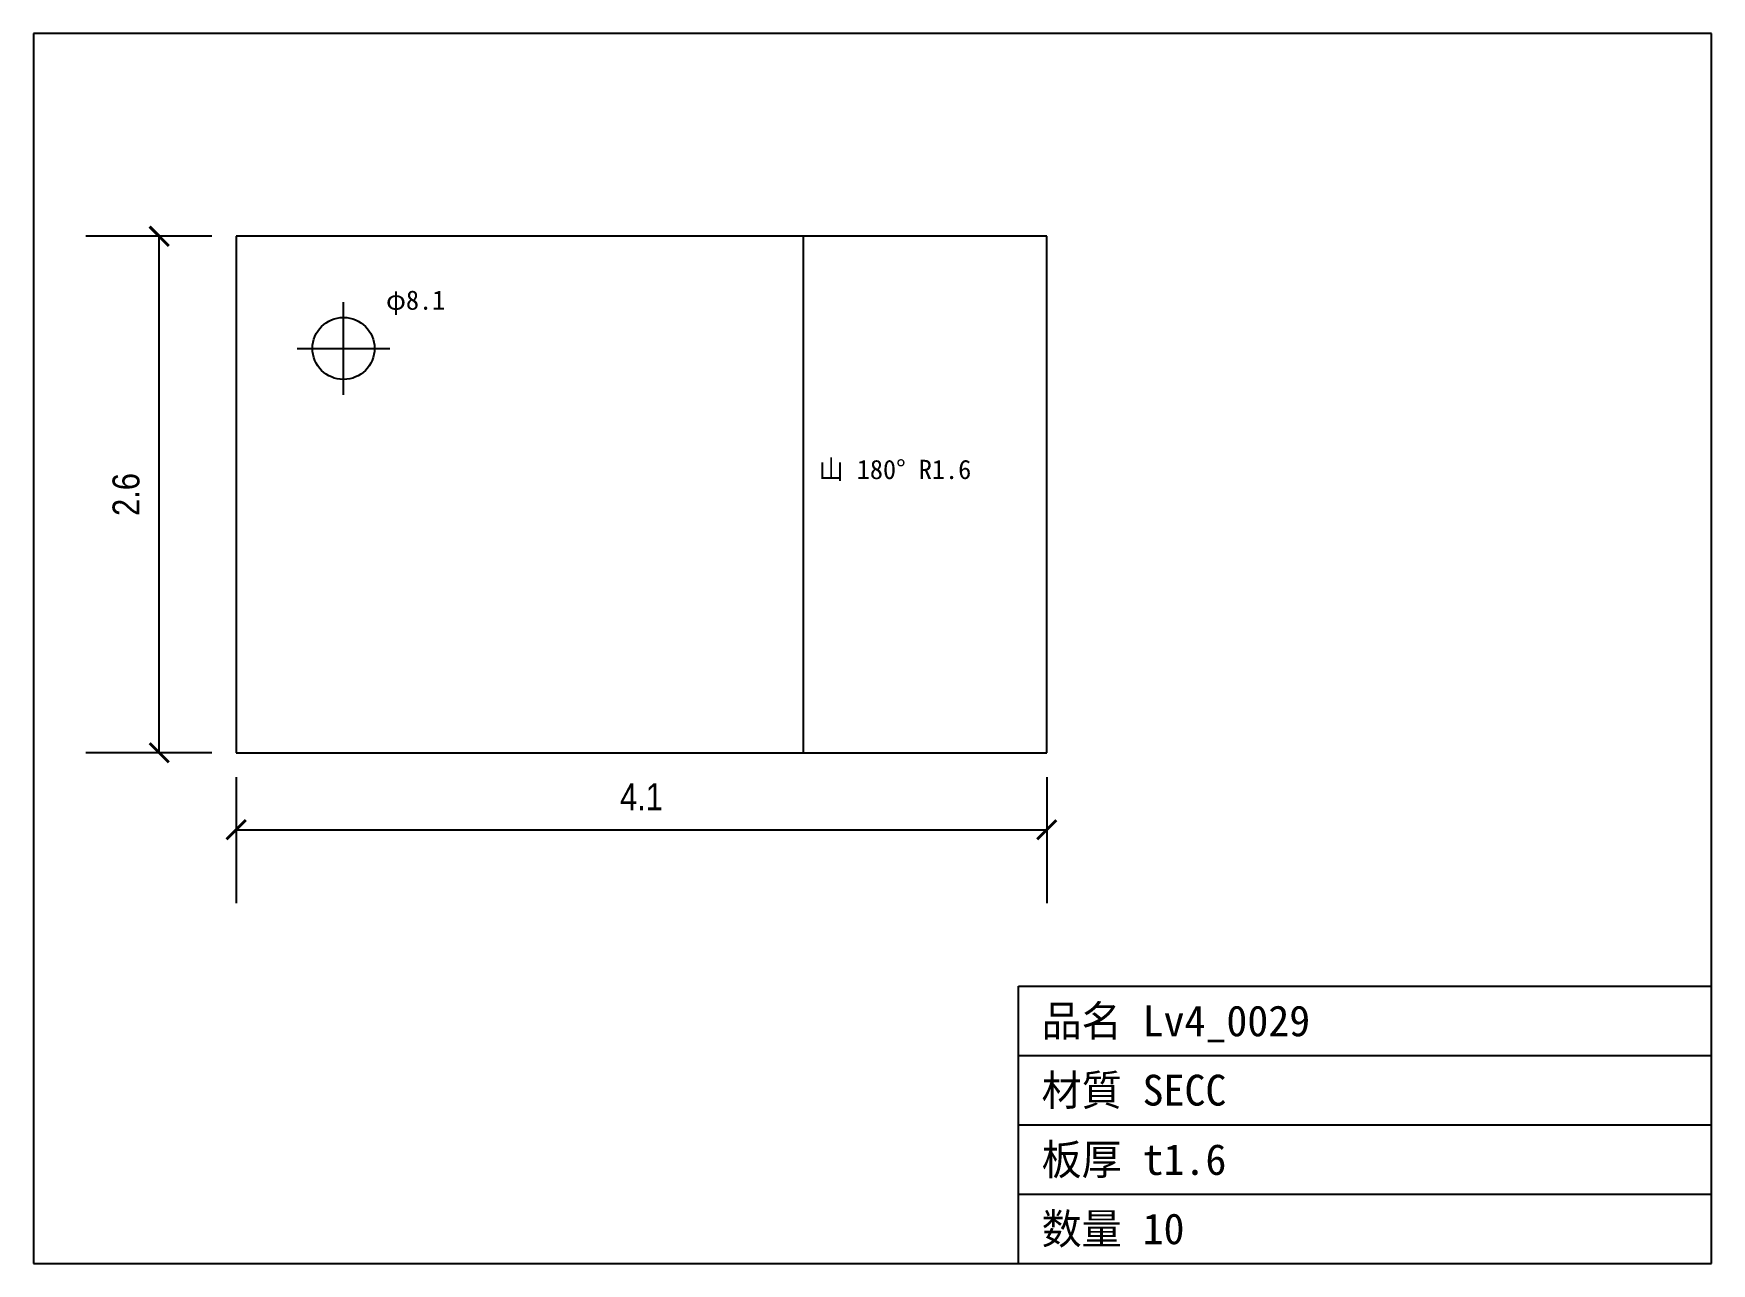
# Model space of a CAD drawing. Header units: inches. Extents: x -1.04 to 7.54, y -2.61 to 3.68.
import ezdxf

# ---------------------------------------------------------------- set-up
doc = ezdxf.new("R2010")
doc.units = ezdxf.units.IN
doc.linetypes.add('CENTER', pattern=[5.08, 3.175, -0.635, 0.635, -0.635])
doc.linetypes.add('DASHDOT', pattern=[3.556, 2.54, -0.508, 0, -0.508])
doc.styles.add('OpenSansCondensed-Light', font='OpenSansCondensed-Light.ttf')
doc.dimstyles.new('EZDXF', dxfattribs={"dimtxt": 0.25, "dimasz": 0.175, "dimexe": 0.375, "dimexo": 0.125, "dimgap": 0.1, "dimtad": 1, "dimlfac": 100, "dimzin": 12, "dimdsep": 46, "dimtxsty": 'OpenSansCondensed-Light', "dimblk": 'ARCHTICK', "dimcen": 2.5, "dimazin": 3, "dimtfac": 0.5, "dimtmove": 2, "dimatfit": 3})

# ---------------------------------------------------------------- blocks, each defined once
blk = doc.blocks.new('HOLE_D8_05')
blk.add_circle((0, 0), 0.1585)
blk = doc.blocks.new('_ARCHTICK')
at = {"color": 0, "linetype": 'BYBLOCK', "const_width": 0.15}
blk.add_lwpolyline([(-0.5, -0.5), (0.5, 0.5)], dxfattribs=at)

msp = doc.modelspace()

# ---------------------------------------------------------------- linework, layer by layer
at = {"color": 7, "linetype": 'CONTINUOUS'}
for p, q in [((7.5432, 3.6766), (-1.0362, 3.6766)), ((-1.0362, 3.6766), (-1.0362, -2.611)), ((7.5432, -2.611), (7.5432, 3.6766)), ((0, 2.6404), (0, 2.1108)), ((4.1448, 2.6404), (0, 2.6404)), ((4.1448, 0), (4.1448, 2.6404)), ((0, 2.1108), (0, 1.2912)), ((0, 1.2911), (0, 0.0001)), ((0, 0), (4.1448, 0)), ((3.9999, -2.611), (3.9999, -1.1937)), ((3.9999, -1.1937), (7.5432, -1.1937)), ((3.9999, -1.548), (7.5432, -1.548)), ((3.9999, -1.9023), (7.5432, -1.9023)), ((3.9999, -2.2567), (7.5432, -2.2567)), ((-1.0362, -2.611), (7.5432, -2.611))]:
    msp.add_line(p, q, dxfattribs=at)
at = {"color": 1, "linetype": 'DASHDOT'}
for p, q in [((2.8996, 2.6404), (2.8996, 1.3202)), ((2.8996, 1.3202), (2.8996, 0))]:
    msp.add_line(p, q, dxfattribs=at)
at = {"color": 1, "linetype": 'CENTER'}
for p, q in [((0.5486, 1.8298), (0.5486, 2.3042)), ((0.3114, 2.067), (0.7858, 2.067))]:
    msp.add_line(p, q, dxfattribs=at)

# ---------------------------------------------------------------- block references
at = {"color": 7, "linetype": 'CONTINUOUS'}
msp.add_blockref('HOLE_D8_05', (0.5486, 2.067), dxfattribs=at)

# ---------------------------------------------------------------- texts
at = {"color": 2}
for s, height, p in [('φ8.1', 0.09843, (0.7661, 2.2648)), ('山 180° R1.6', 0.098425, (2.9783, 1.399)), ('品名 Lv4_0029', 0.15748, (4.118, -1.4496)), ('材質 SECC', 0.15748, (4.118, -1.8039)), ('板厚 t1.6', 0.15748, (4.118, -2.1583)), ('数量 10', 0.15748, (4.118, -2.5126))]:
    msp.add_text(s, height=height, dxfattribs=at).set_placement(p)

# ---------------------------------------------------------------- dimensions: what is measured, and where the dimension line sits
msp.add_linear_dim(base=(-0.3937, 0), p1=(0, 0), p2=(0, 2.6404), angle=90, dimstyle='EZDXF', override={"dimtxt": 0.137795, "dimasz": 0.098425, "dimdec": 1, "dimlfac": 1}, dxfattribs=at).render()
msp.add_linear_dim(base=(0, -0.3937), p1=(0, 0), p2=(4.1448, 0), dimstyle='EZDXF', override={"dimtxt": 0.137795, "dimasz": 0.098425, "dimdec": 1, "dimlfac": 1}, dxfattribs=at).render()

doc.saveas('drawing.dxf')
